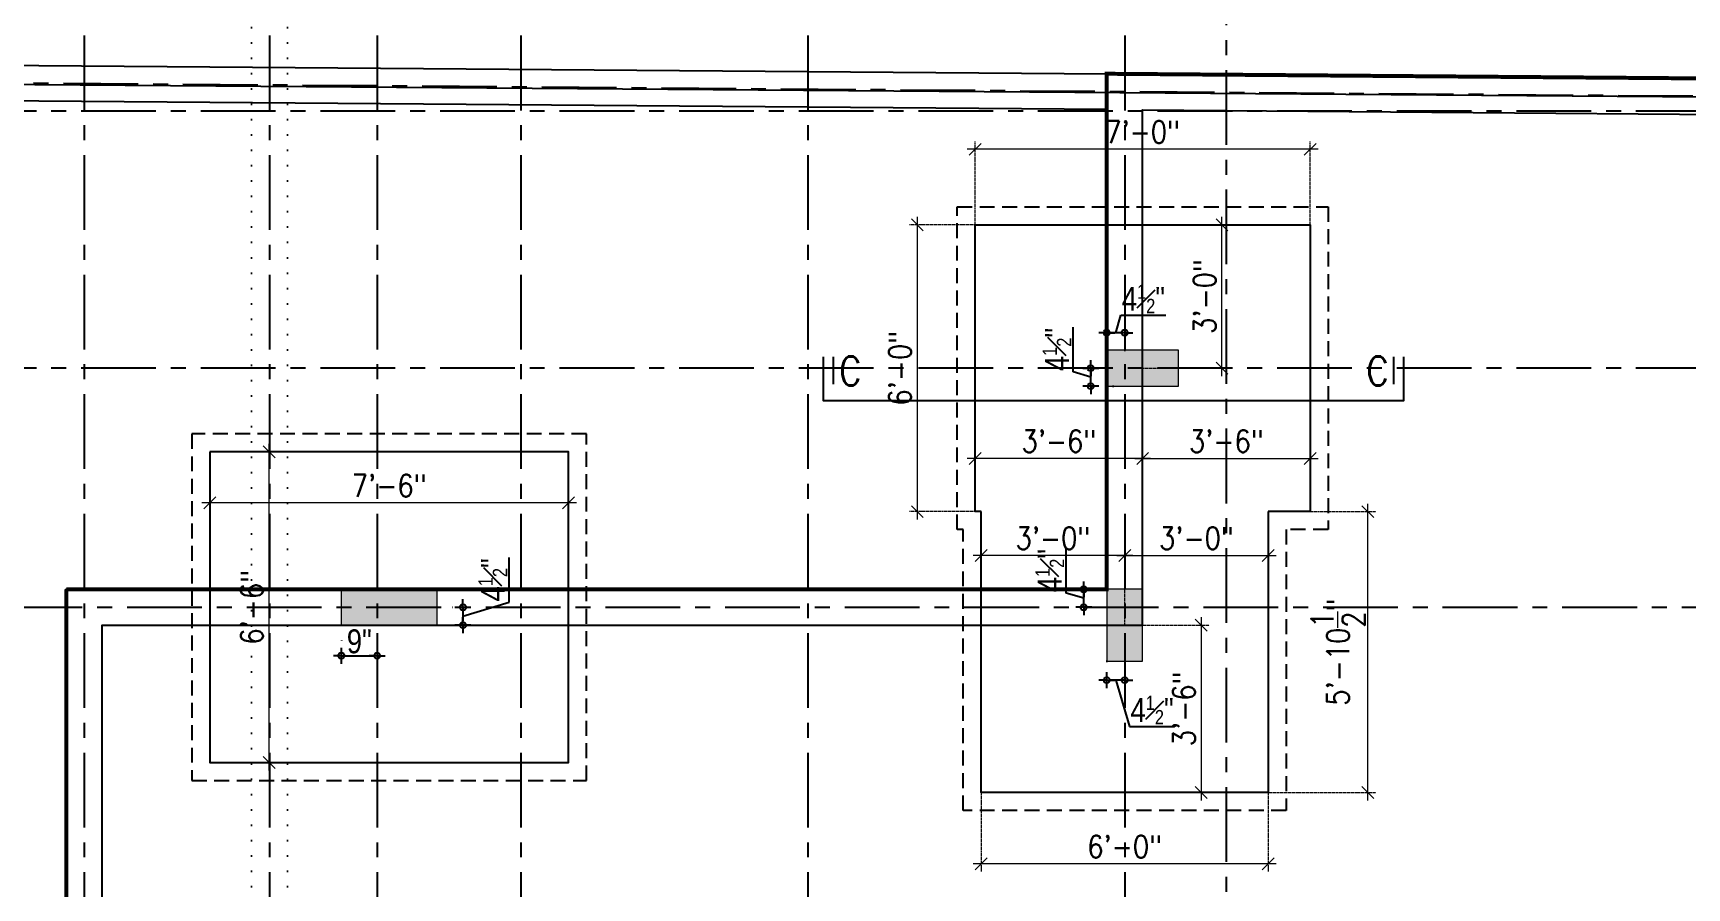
# Model space of a CAD drawing. Header units: inches. Extents: x 1259 to 4988, y 1085 to 3652.
# Drawn here: x 1863.6 to 2278.5, y 2950.3 to 3164.9 of the extents above; entities that cross this region are included whole.
import ezdxf
from ezdxf.enums import TextEntityAlignment as Align

# ---------------------------------------------------------------- set-up
doc = ezdxf.new("R2010")
doc.units = ezdxf.units.IN
doc.header["$LTSCALE"] = 15
doc.header["$MEASUREMENT"] = 0
doc.header["$PDMODE"] = 2
for name, pattern in [('CENTER', [2, 1.25, -0.25, 0.25, -0.25]), ('DOT', [0.25, 0, -0.25]), ('DOT2', [0.125, 0, -0.125]), ('HIDDEN', [0.375, 0.25, -0.125])]:
    doc.linetypes.add(name, pattern=pattern)
for name, color, linetype in [('_COL. HATCH_140', 252, 'Continuous'), ('CENTER', 30, 'CENTER'), ('DIMENSION', 160, 'Continuous'), ('FOT_LN', 242, 'Continuous'), ('SEC_LN', 154, 'Continuous'), ('Wall', 7, 'Continuous')]:
    doc.layers.add(name, color=color, linetype=linetype)
for name, color, linetype, lineweight in [('COL', 7, 'Continuous', 30), ('F DIM', 251, 'Continuous', 18), ('PCC_LN', 1, 'HIDDEN', 25)]:
    doc.layers.add(name, color=color, linetype=linetype, lineweight=lineweight)
doc.styles.add('NARROW', font='swissc.ttf')
doc.styles.add('Q1', font='g13f12d.shx', dxfattribs={"width": 0.8})
doc.styles.add('swis721cnbt', font='swissc.ttf')
doc.styles.add('VMS-ROMANS', font='romans.shx', dxfattribs={"width": 0.85})
doc.dimstyles.new('BH-STD', dxfattribs={"dimtxt": 10, "dimasz": 5, "dimexe": 0, "dimexo": 4, "dimgap": 2, "dimtad": 1, "dimzin": 1, "dimdsep": 46, "dimlunit": 4, "dimtxsty": 'Q1', "dimblk": 'ARCHTICK', "dimcen": 1, "dimdle": 4, "dimclrd": 250, "dimclre": 250, "dimclrt": 256, "dimadec": 0, "dimazin": 0, "dimtfac": 1, "dimtofl": 0, "dimtmove": 0, "dimatfit": 3, "dimfxl": 0.18, "dimtolj": 1, "dimtzin": 0, "dimlwd": -1, "dimlwe": -1, "dimarcsym": 0})
doc.dimstyles.new('RA-2', dxfattribs={"dimtxt": 7.5, "dimasz": 1, "dimexe": 6, "dimexo": 6, "dimgap": 0.5, "dimtad": 1, "dimzin": 3, "dimdsep": 46, "dimlunit": 4, "dimtxsty": 'NARROW', "dimblk": 'OBLIQUE', "dimcen": 0, "dimse1": 1, "dimse2": 1, "dimclrd": 8, "dimclrt": 256, "dimadec": 0, "dimazin": 0, "dimtfac": 0.6, "dimtix": 1, "dimtofl": 0, "dimtmove": 2, "dimatfit": 3, "dimfxl": 6, "dimfrac": 1, "dimtolj": 1, "dimtzin": 0, "dimlwd": -1, "dimarcsym": 0})
doc.dimstyles.get("Standard").update_dxf_attribs({"dimtxt": 6, "dimasz": 1, "dimexe": 0, "dimexo": 0, "dimgap": 0.5, "dimtad": 1, "dimdec": 1, "dimzin": 3, "dimdsep": 46, "dimlunit": 4, "dimtxsty": 'swis721cnbt', "dimblk": 'rp', "dimcen": 0.09, "dimclrd": 251, "dimclre": 3, "dimclrt": 160, "dimadec": 0, "dimazin": 0, "dimtfac": 0.6, "dimtdec": 1, "dimtofl": 0, "dimtmove": 0, "dimatfit": 3, "dimfxl": 9, "dimfrac": 1, "dimtolj": 1, "dimtzin": 0, "dimlwd": -1, "dimlwe": -1, "dimarcsym": 0})

# ---------------------------------------------------------------- blocks, each defined once
blk = doc.blocks.new('_OBLIQUE')
at = {"color": 0, "linetype": 'ByBlock'}
blk.add_line((-0.5, -0.5), (0.5, 0.5), dxfattribs=at)
blk = doc.blocks.new('*D142')
at = {"layer": 'Defpoints', "color": 0, "transparency": 16777216}
for p in [(1682.49, 3345.48), (1682.49, 3153.28), (2759.7, 3145.28)]:
    blk.add_point(p, dxfattribs=at)
at = {"layer": 'DIMENSION', "color": 251, "transparency": 16777216}
blk.add_line((2759.7, 3345.48), (1682.49, 3345.48), dxfattribs=at)
at = {"layer": 'DIMENSION', "color": 251, "transparency": 16777216, "xscale": 3, "yscale": 3, "zscale": 3, "rotation": 180}
blk.add_blockref('_OBLIQUE', (1682.49, 3345.48), dxfattribs=at)
at = {"layer": 'DIMENSION', "color": 251, "transparency": 16777216, "xscale": 3, "yscale": 3, "zscale": 3}
blk.add_blockref('_OBLIQUE', (2759.7, 3345.48), dxfattribs=at)
at = {"layer": 'DIMENSION', "transparency": 16777216, "insert": (2221.1, 3357.58), "char_height": 18, "attachment_point": 5, "style": 'NARROW'}
blk.add_mtext('\\A1;89\'-9" [27.36]', dxfattribs=at)
blk = doc.blocks.new('rp')
for p, q in [((0, 0), (-2, 0)), ((0, 2), (0, -2)), ((0, 0), (2, 0))]:
    blk.add_line(p, q)
blk.add_circle((0, 0), 0.75)
blk = doc.blocks.new('*D176')
at = {"layer": 'Defpoints', "color": 0, "transparency": 16777216}
for p in [(2132.94, 3007.28), (2137.44, 3007.28), (2132.94, 3002.48)]:
    blk.add_point(p, dxfattribs=at)
at = {"layer": 'DIMENSION', "color": 3, "linetype": 'DOT', "transparency": 16777216}
for p, q in [((2132.94, 3007.28), (2132.94, 3002.48)), ((2137.44, 3007.28), (2137.44, 3002.48))]:
    blk.add_line(p, q, dxfattribs=at)
at = {"layer": 'DIMENSION', "color": 251, "transparency": 16777216}
for p, q in [((2136.44, 3002.48), (2133.94, 3002.48)), ((2135.19, 3002.48), (2138.68, 2990.85)), ((2138.68, 2990.85), (2149.94, 2990.85))]:
    blk.add_line(p, q, dxfattribs=at)
at = {"layer": 'DIMENSION', "color": 251, "transparency": 16777216, "rotation": 180}
blk.add_blockref('rp', (2132.94, 3002.48), dxfattribs=at)
at = {"layer": 'DIMENSION', "color": 251, "transparency": 16777216}
blk.add_blockref('rp', (2137.44, 3002.48), dxfattribs=at)
at = {"layer": 'DIMENSION', "color": 160, "transparency": 16777216, "insert": (2144.31, 2994.98), "char_height": 6, "attachment_point": 5, "style": 'swis721cnbt'}
blk.add_mtext('\\A1;4{\\H0.6x;\\S1#2;}"', dxfattribs=at)
blk = doc.blocks.new('*D177')
at = {"layer": 'Defpoints', "color": 0, "transparency": 16777216}
for p in [(2127.16, 3025.28), (2132.94, 3025.28), (2132.94, 3020.78)]:
    blk.add_point(p, dxfattribs=at)
at = {"layer": 'DIMENSION', "color": 251, "transparency": 16777216}
for p, q in [((2122.78, 3024.35), (2122.78, 3035.61)), ((2127.16, 3023.03), (2122.78, 3024.35)), ((2127.16, 3021.78), (2127.16, 3024.28))]:
    blk.add_line(p, q, dxfattribs=at)
at = {"layer": 'DIMENSION', "color": 3, "linetype": 'DOT', "transparency": 16777216}
for p, q in [((2132.94, 3025.28), (2127.16, 3025.28)), ((2132.94, 3020.78), (2127.16, 3020.78))]:
    blk.add_line(p, q, dxfattribs=at)
at = {"layer": 'DIMENSION', "color": 251, "transparency": 16777216}
for p, rotation in [((2127.16, 3025.28), 90), ((2127.16, 3020.78), 270)]:
    blk.add_blockref('rp', p, dxfattribs=dict(at, rotation=rotation))
at = {"layer": 'DIMENSION', "color": 160, "transparency": 16777216, "insert": (2118.65, 3029.98), "char_height": 6, "attachment_point": 5, "rotation": 90, "style": 'swis721cnbt'}
blk.add_mtext('\\A1;4{\\H0.6x;\\S1#2;}"', dxfattribs=at)
blk = doc.blocks.new('*D178')
at = {"layer": 'Defpoints', "color": 0, "transparency": 16777216}
for p in [(2132.94, 3089.7), (2132.94, 3085.28), (2137.44, 3085.28)]:
    blk.add_point(p, dxfattribs=at)
at = {"layer": 'DIMENSION', "color": 251, "transparency": 16777216}
for p, q in [((2135.19, 3089.7), (2136.5, 3094.08)), ((2136.5, 3094.08), (2147.77, 3094.08)), ((2136.44, 3089.7), (2133.94, 3089.7))]:
    blk.add_line(p, q, dxfattribs=at)
at = {"layer": 'DIMENSION', "color": 3, "linetype": 'DOT', "transparency": 16777216}
for p, q in [((2132.94, 3085.28), (2132.94, 3089.7)), ((2137.44, 3085.28), (2137.44, 3089.7))]:
    blk.add_line(p, q, dxfattribs=at)
at = {"layer": 'DIMENSION', "color": 251, "transparency": 16777216, "rotation": 180}
blk.add_blockref('rp', (2132.94, 3089.7), dxfattribs=at)
at = {"layer": 'DIMENSION', "color": 251, "transparency": 16777216}
blk.add_blockref('rp', (2137.44, 3089.7), dxfattribs=at)
at = {"layer": 'DIMENSION', "color": 160, "transparency": 16777216, "insert": (2142.13, 3098.2), "char_height": 6, "attachment_point": 5, "style": 'swis721cnbt'}
blk.add_mtext('\\A1;4{\\H0.6x;\\S1#2;}"', dxfattribs=at)
blk = doc.blocks.new('*D179')
at = {"layer": 'Defpoints', "color": 0, "transparency": 16777216}
for p in [(2128.93, 3080.78), (2132.94, 3080.78), (2134.51, 3076.28)]:
    blk.add_point(p, dxfattribs=at)
at = {"layer": 'DIMENSION', "color": 251, "transparency": 16777216}
for p, q in [((2124.55, 3079.85), (2124.55, 3091.11)), ((2128.93, 3078.53), (2124.55, 3079.85)), ((2128.93, 3077.28), (2128.93, 3079.78))]:
    blk.add_line(p, q, dxfattribs=at)
at = {"layer": 'DIMENSION', "color": 3, "linetype": 'DOT', "transparency": 16777216}
for p, q in [((2132.94, 3080.78), (2128.93, 3080.78)), ((2134.51, 3076.28), (2128.93, 3076.28))]:
    blk.add_line(p, q, dxfattribs=at)
at = {"layer": 'DIMENSION', "color": 251, "transparency": 16777216}
for p, rotation in [((2128.93, 3080.78), 90), ((2128.93, 3076.28), 270)]:
    blk.add_blockref('rp', p, dxfattribs=dict(at, rotation=rotation))
at = {"layer": 'DIMENSION', "color": 160, "transparency": 16777216, "insert": (2120.43, 3085.48), "char_height": 6, "attachment_point": 5, "rotation": 90, "style": 'swis721cnbt'}
blk.add_mtext('\\A1;4{\\H0.6x;\\S1#2;}"', dxfattribs=at)
blk = doc.blocks.new('*D180')
at = {"layer": 'Defpoints', "color": 0, "transparency": 16777216}
for p in [(1940.94, 3016.28), (1949.94, 3016.28), (1949.94, 3008.61)]:
    blk.add_point(p, dxfattribs=at)
at = {"layer": 'DIMENSION', "color": 3, "linetype": 'DOT', "transparency": 16777216}
for p, q in [((1940.94, 3016.28), (1940.94, 3008.61)), ((1949.94, 3016.28), (1949.94, 3008.61))]:
    blk.add_line(p, q, dxfattribs=at)
at = {"layer": 'DIMENSION', "color": 251, "transparency": 16777216}
blk.add_line((1941.94, 3008.61), (1948.94, 3008.61), dxfattribs=at)
at = {"layer": 'DIMENSION', "color": 251, "transparency": 16777216, "rotation": 180}
blk.add_blockref('rp', (1940.94, 3008.61), dxfattribs=at)
at = {"layer": 'DIMENSION', "color": 251, "transparency": 16777216}
blk.add_blockref('rp', (1949.94, 3008.61), dxfattribs=at)
at = {"layer": 'DIMENSION', "color": 160, "transparency": 16777216, "insert": (1945.44, 3012.19), "char_height": 6, "attachment_point": 5, "style": 'swis721cnbt'}
blk.add_mtext('\\A1;9"', dxfattribs=at)
blk = doc.blocks.new('*D181')
at = {"layer": 'Defpoints', "color": 0, "transparency": 16777216}
for p in [(1964.94, 3020.78), (1964.94, 3016.28), (1971.44, 3016.28)]:
    blk.add_point(p, dxfattribs=at)
at = {"layer": 'DIMENSION', "color": 251, "transparency": 16777216}
for p, q in [((1983.07, 3022.02), (1983.07, 3033.28)), ((1971.44, 3018.53), (1983.07, 3022.02)), ((1971.44, 3019.78), (1971.44, 3017.28))]:
    blk.add_line(p, q, dxfattribs=at)
at = {"layer": 'DIMENSION', "color": 3, "linetype": 'DOT', "transparency": 16777216}
for p, q in [((1964.94, 3020.78), (1971.44, 3020.78)), ((1964.94, 3016.28), (1971.44, 3016.28))]:
    blk.add_line(p, q, dxfattribs=at)
at = {"layer": 'DIMENSION', "color": 251, "transparency": 16777216}
for p, rotation in [((1971.44, 3020.78), 90), ((1971.44, 3016.28), 270)]:
    blk.add_blockref('rp', p, dxfattribs=dict(at, rotation=rotation))
at = {"layer": 'DIMENSION', "color": 160, "transparency": 16777216, "insert": (1978.94, 3027.65), "char_height": 6, "attachment_point": 5, "rotation": 90, "style": 'swis721cnbt'}
blk.add_mtext('\\A1;4{\\H0.6x;\\S1#2;}"', dxfattribs=at)
blk = doc.blocks.new('RTGHRTHTYJY')
at = {"layer": '_COL. HATCH_140', "ltscale": 9}
for points in [[(230926.28, -71577.07), (230926.28, -71586.07), (230944.28, -71586.07), (230944.28, -71577.07)], [(230734.27, -71637.07), (230734.27, -71646.07), (230758.27, -71646.07), (230758.27, -71637.07)], [(230926.27, -71655.07), (230935.27, -71655.07), (230935.27, -71637.07), (230926.27, -71637.07)]]:
    blk.add_hatch(color=256, dxfattribs=at).paths.add_polyline_path(points)
at = {"layer": 'COL', "lineweight": 13}
for points in [[(230926.28, -71577.07), (230926.28, -71586.07), (230944.28, -71586.07), (230944.28, -71577.07)], [(230734.27, -71637.07), (230734.27, -71646.07), (230758.27, -71646.07), (230758.27, -71637.07)], [(230926.27, -71655.07), (230935.27, -71655.07), (230935.27, -71637.07), (230926.27, -71637.07)]]:
    blk.add_lwpolyline(points, close=True, dxfattribs=at)
blk = doc.blocks.new('*D29')
at = {"layer": 'Defpoints', "color": 0, "ltscale": 0.005, "transparency": 16777216}
for p in [(163336.54, -66994.41), (163426.54, -66994.41), (163336.54, -67007.22)]:
    blk.add_point(p, dxfattribs=at)
at = {"layer": 'F DIM', "color": 7, "linetype": 'DOT2', "ltscale": 0.005, "transparency": 16777216}
for p, q in [((163336.54, -66994.41), (163336.54, -67009.22)), ((163426.54, -66994.41), (163426.54, -67009.22))]:
    blk.add_line(p, q, dxfattribs=at)
at = {"layer": 'F DIM', "color": 7, "ltscale": 0.005, "transparency": 16777216}
blk.add_line((163428.54, -67007.22), (163334.54, -67007.22), dxfattribs=at)
at = {"layer": 'F DIM', "color": 7, "ltscale": 0.005, "transparency": 16777216, "xscale": 3, "yscale": 3, "zscale": 3, "rotation": 180}
blk.add_blockref('_OBLIQUE', (163336.54, -67007.22), dxfattribs=at)
at = {"layer": 'F DIM', "color": 7, "ltscale": 0.005, "transparency": 16777216, "xscale": 3, "yscale": 3, "zscale": 3}
blk.add_blockref('_OBLIQUE', (163426.54, -67007.22), dxfattribs=at)
at = {"layer": 'F DIM', "color": 0, "ltscale": 0.005, "transparency": 16777216, "insert": (163381.54, -67002.89), "char_height": 5.6, "attachment_point": 5, "style": 'VMS-ROMANS'}
blk.add_mtext('\\A1;7\'-6"', dxfattribs=at)
blk = doc.blocks.new('*D30')
at = {"layer": 'Defpoints', "color": 0, "ltscale": 0.005, "transparency": 16777216}
for p in [(163336.54, -66994.41), (163351.42, -66994.41), (163336.54, -67072.41)]:
    blk.add_point(p, dxfattribs=at)
at = {"layer": 'F DIM', "color": 7, "linetype": 'DOT2', "ltscale": 0.005, "transparency": 16777216}
for p, q in [((163336.54, -66994.41), (163353.42, -66994.41)), ((163336.54, -67072.41), (163353.42, -67072.41))]:
    blk.add_line(p, q, dxfattribs=at)
at = {"layer": 'F DIM', "color": 7, "ltscale": 0.005, "transparency": 16777216}
blk.add_line((163351.42, -67074.41), (163351.42, -66992.41), dxfattribs=at)
at = {"layer": 'F DIM', "color": 7, "ltscale": 0.005, "transparency": 16777216, "xscale": 3, "yscale": 3, "zscale": 3}
for p, rotation in [((163351.42, -66994.41), 90), ((163351.42, -67072.41), 270)]:
    blk.add_blockref('_OBLIQUE', p, dxfattribs=dict(at, rotation=rotation))
at = {"layer": 'F DIM', "color": 0, "ltscale": 0.005, "transparency": 16777216, "insert": (163347.09, -67033.41), "char_height": 5.6, "attachment_point": 5, "rotation": 90, "style": 'VMS-ROMANS'}
blk.add_mtext('\\A1;6\'-6"', dxfattribs=at)
blk = doc.blocks.new('*D78')
at = {"layer": 'Defpoints', "color": 0, "ltscale": 0.005, "transparency": 16777216}
for p in [(163530.04, -67079.91), (163602.04, -67079.91), (163530.04, -67097.84)]:
    blk.add_point(p, dxfattribs=at)
at = {"layer": 'F DIM', "color": 7, "linetype": 'DOT2', "ltscale": 0.005, "transparency": 16777216}
for p, q in [((163530.04, -67079.91), (163530.04, -67099.84)), ((163602.04, -67079.91), (163602.04, -67099.84))]:
    blk.add_line(p, q, dxfattribs=at)
at = {"layer": 'F DIM', "color": 7, "ltscale": 0.005, "transparency": 16777216}
blk.add_line((163604.04, -67097.84), (163528.04, -67097.84), dxfattribs=at)
at = {"layer": 'F DIM', "color": 7, "ltscale": 0.005, "transparency": 16777216, "xscale": 3, "yscale": 3, "zscale": 3, "rotation": 180}
blk.add_blockref('_OBLIQUE', (163530.04, -67097.84), dxfattribs=at)
at = {"layer": 'F DIM', "color": 7, "ltscale": 0.005, "transparency": 16777216, "xscale": 3, "yscale": 3, "zscale": 3}
blk.add_blockref('_OBLIQUE', (163602.04, -67097.84), dxfattribs=at)
at = {"layer": 'F DIM', "color": 0, "ltscale": 0.005, "transparency": 16777216, "insert": (163566.04, -67093.51), "char_height": 5.6, "attachment_point": 5, "style": 'VMS-ROMANS'}
blk.add_mtext('\\A1;6\'-0"', dxfattribs=at)
blk = doc.blocks.new('*D79')
at = {"layer": 'Defpoints', "color": 0, "ltscale": 0.005, "transparency": 16777216}
for p in [(163602.04, -67009.41), (163627.05, -67009.41), (163602.04, -67079.91)]:
    blk.add_point(p, dxfattribs=at)
at = {"layer": 'F DIM', "color": 7, "linetype": 'DOT2', "ltscale": 0.005, "transparency": 16777216}
for p, q in [((163602.04, -67009.41), (163629.05, -67009.41)), ((163602.04, -67079.91), (163629.05, -67079.91))]:
    blk.add_line(p, q, dxfattribs=at)
at = {"layer": 'F DIM', "color": 7, "ltscale": 0.005, "transparency": 16777216}
blk.add_line((163627.05, -67081.91), (163627.05, -67007.41), dxfattribs=at)
at = {"layer": 'F DIM', "color": 7, "ltscale": 0.005, "transparency": 16777216, "xscale": 3, "yscale": 3, "zscale": 3}
for p, rotation in [((163627.05, -67009.41), 90), ((163627.05, -67079.91), 270)]:
    blk.add_blockref('_OBLIQUE', p, dxfattribs=dict(at, rotation=rotation))
at = {"layer": 'F DIM', "color": 0, "ltscale": 0.005, "transparency": 16777216, "insert": (163619.52, -67044.66), "char_height": 5.6, "attachment_point": 5, "rotation": 90, "style": 'VMS-ROMANS'}
blk.add_mtext('\\A1;5\'-10{\\H1.000000x;\\S1/2;}"', dxfattribs=at)
blk = doc.blocks.new('*D80')
at = {"layer": 'Defpoints', "color": 0, "ltscale": 0.005, "transparency": 16777216}
for p in [(163514.02, -66937.41), (163528.54, -66937.41), (163528.54, -67009.41)]:
    blk.add_point(p, dxfattribs=at)
at = {"layer": 'F DIM', "color": 7, "ltscale": 0.005, "transparency": 16777216}
blk.add_line((163514.02, -67011.41), (163514.02, -66935.41), dxfattribs=at)
at = {"layer": 'F DIM', "color": 7, "linetype": 'DOT2', "ltscale": 0.005, "transparency": 16777216}
for p, q in [((163528.54, -66937.41), (163512.02, -66937.41)), ((163528.54, -67009.41), (163512.02, -67009.41))]:
    blk.add_line(p, q, dxfattribs=at)
at = {"layer": 'F DIM', "color": 7, "ltscale": 0.005, "transparency": 16777216, "xscale": 3, "yscale": 3, "zscale": 3}
for p, rotation in [((163514.02, -66937.41), 90), ((163514.02, -67009.41), 270)]:
    blk.add_blockref('_OBLIQUE', p, dxfattribs=dict(at, rotation=rotation))
at = {"layer": 'F DIM', "color": 0, "ltscale": 0.005, "transparency": 16777216, "insert": (163509.68, -66973.41), "char_height": 5.6, "attachment_point": 5, "rotation": 90, "style": 'VMS-ROMANS'}
blk.add_mtext('\\A1;6\'-0"', dxfattribs=at)
blk = doc.blocks.new('*D81')
at = {"layer": 'Defpoints', "color": 0, "ltscale": 0.005, "transparency": 16777216}
for p in [(163528.54, -66918.46), (163528.54, -66937.41), (163612.54, -66937.41)]:
    blk.add_point(p, dxfattribs=at)
at = {"layer": 'F DIM', "color": 7, "ltscale": 0.005, "transparency": 16777216}
blk.add_line((163614.54, -66918.46), (163526.54, -66918.46), dxfattribs=at)
at = {"layer": 'F DIM', "color": 7, "linetype": 'DOT2', "ltscale": 0.005, "transparency": 16777216}
for p, q in [((163528.54, -66937.41), (163528.54, -66916.46)), ((163612.54, -66937.41), (163612.54, -66916.46))]:
    blk.add_line(p, q, dxfattribs=at)
at = {"layer": 'F DIM', "color": 7, "ltscale": 0.005, "transparency": 16777216, "xscale": 3, "yscale": 3, "zscale": 3, "rotation": 180}
blk.add_blockref('_OBLIQUE', (163528.54, -66918.46), dxfattribs=at)
at = {"layer": 'F DIM', "color": 7, "ltscale": 0.005, "transparency": 16777216, "xscale": 3, "yscale": 3, "zscale": 3}
blk.add_blockref('_OBLIQUE', (163612.54, -66918.46), dxfattribs=at)
at = {"layer": 'F DIM', "color": 0, "ltscale": 0.005, "transparency": 16777216, "insert": (163570.54, -66914.13), "char_height": 5.6, "attachment_point": 5, "style": 'VMS-ROMANS'}
blk.add_mtext('\\A1;7\'-0"', dxfattribs=at)
blk = doc.blocks.new('*D82')
at = {"layer": 'Defpoints', "color": 0, "ltscale": 0.005, "transparency": 16777216}
for p in [(163530.04, -67020.41), (163530.04, -67037.91), (163566.04, -67037.91)]:
    blk.add_point(p, dxfattribs=at)
at = {"layer": 'F DIM', "color": 7, "linetype": 'DOT2', "ltscale": 0.005, "transparency": 16777216}
for p, q in [((163530.04, -67037.91), (163530.04, -67018.41)), ((163566.04, -67037.91), (163566.04, -67018.41))]:
    blk.add_line(p, q, dxfattribs=at)
at = {"layer": 'F DIM', "color": 7, "ltscale": 0.005, "transparency": 16777216}
blk.add_line((163568.04, -67020.41), (163528.04, -67020.41), dxfattribs=at)
at = {"layer": 'F DIM', "color": 7, "ltscale": 0.005, "transparency": 16777216, "xscale": 3, "yscale": 3, "zscale": 3, "rotation": 180}
blk.add_blockref('_OBLIQUE', (163530.04, -67020.41), dxfattribs=at)
at = {"layer": 'F DIM', "color": 7, "ltscale": 0.005, "transparency": 16777216, "xscale": 3, "yscale": 3, "zscale": 3}
blk.add_blockref('_OBLIQUE', (163566.04, -67020.41), dxfattribs=at)
at = {"layer": 'F DIM', "color": 0, "ltscale": 0.005, "transparency": 16777216, "insert": (163548.04, -67016.08), "char_height": 5.6, "attachment_point": 5, "style": 'VMS-ROMANS'}
blk.add_mtext('\\A1;3\'-0"', dxfattribs=at)
blk = doc.blocks.new('*D83')
at = {"layer": 'Defpoints', "color": 0, "ltscale": 0.005, "transparency": 16777216}
for p in [(163602.04, -67020.41), (163566.04, -67037.91), (163602.04, -67037.91)]:
    blk.add_point(p, dxfattribs=at)
at = {"layer": 'F DIM', "color": 7, "linetype": 'DOT2', "ltscale": 0.005, "transparency": 16777216}
for p, q in [((163566.04, -67037.91), (163566.04, -67018.41)), ((163602.04, -67037.91), (163602.04, -67018.41))]:
    blk.add_line(p, q, dxfattribs=at)
at = {"layer": 'F DIM', "color": 7, "ltscale": 0.005, "transparency": 16777216}
blk.add_line((163564.04, -67020.41), (163604.04, -67020.41), dxfattribs=at)
at = {"layer": 'F DIM', "color": 7, "ltscale": 0.005, "transparency": 16777216, "xscale": 3, "yscale": 3, "zscale": 3, "rotation": 180}
blk.add_blockref('_OBLIQUE', (163566.04, -67020.41), dxfattribs=at)
at = {"layer": 'F DIM', "color": 7, "ltscale": 0.005, "transparency": 16777216, "xscale": 3, "yscale": 3, "zscale": 3}
blk.add_blockref('_OBLIQUE', (163602.04, -67020.41), dxfattribs=at)
at = {"layer": 'F DIM', "color": 0, "ltscale": 0.005, "transparency": 16777216, "insert": (163584.04, -67016.08), "char_height": 5.6, "attachment_point": 5, "style": 'VMS-ROMANS'}
blk.add_mtext('\\A1;3\'-0"', dxfattribs=at)
blk = doc.blocks.new('*D84')
at = {"layer": 'Defpoints', "color": 0, "ltscale": 0.005, "transparency": 16777216}
for p in [(163566.04, -67037.91), (163566.04, -67079.91), (163585.25, -67079.91)]:
    blk.add_point(p, dxfattribs=at)
at = {"layer": 'F DIM', "color": 7, "ltscale": 0.005, "transparency": 16777216}
blk.add_line((163585.25, -67035.91), (163585.25, -67081.91), dxfattribs=at)
at = {"layer": 'F DIM', "color": 7, "linetype": 'DOT2', "ltscale": 0.005, "transparency": 16777216}
for p, q in [((163566.04, -67037.91), (163587.25, -67037.91)), ((163566.04, -67079.91), (163587.25, -67079.91))]:
    blk.add_line(p, q, dxfattribs=at)
at = {"layer": 'F DIM', "color": 7, "ltscale": 0.005, "transparency": 16777216, "xscale": 3, "yscale": 3, "zscale": 3}
for p, rotation in [((163585.25, -67037.91), 90), ((163585.25, -67079.91), 270)]:
    blk.add_blockref('_OBLIQUE', p, dxfattribs=dict(at, rotation=rotation))
at = {"layer": 'F DIM', "color": 0, "ltscale": 0.005, "transparency": 16777216, "insert": (163580.92, -67058.91), "char_height": 5.6, "attachment_point": 5, "rotation": 90, "style": 'VMS-ROMANS'}
blk.add_mtext('\\A1;3\'-6"', dxfattribs=at)
blk = doc.blocks.new('*D85')
at = {"layer": 'Defpoints', "color": 0, "ltscale": 0.005, "transparency": 16777216}
for p in [(163570.54, -66973.41), (163612.54, -66973.41), (163612.54, -66996.06)]:
    blk.add_point(p, dxfattribs=at)
at = {"layer": 'F DIM', "color": 7, "linetype": 'DOT2', "ltscale": 0.005, "transparency": 16777216}
for p, q in [((163570.54, -66973.41), (163570.54, -66998.06)), ((163612.54, -66973.41), (163612.54, -66998.06))]:
    blk.add_line(p, q, dxfattribs=at)
at = {"layer": 'F DIM', "color": 7, "ltscale": 0.005, "transparency": 16777216}
blk.add_line((163568.54, -66996.06), (163614.54, -66996.06), dxfattribs=at)
at = {"layer": 'F DIM', "color": 7, "ltscale": 0.005, "transparency": 16777216, "xscale": 3, "yscale": 3, "zscale": 3, "rotation": 180}
blk.add_blockref('_OBLIQUE', (163570.54, -66996.06), dxfattribs=at)
at = {"layer": 'F DIM', "color": 7, "ltscale": 0.005, "transparency": 16777216, "xscale": 3, "yscale": 3, "zscale": 3}
blk.add_blockref('_OBLIQUE', (163612.54, -66996.06), dxfattribs=at)
at = {"layer": 'F DIM', "color": 0, "ltscale": 0.005, "transparency": 16777216, "insert": (163591.54, -66991.73), "char_height": 5.6, "attachment_point": 5, "style": 'VMS-ROMANS'}
blk.add_mtext('\\A1;3\'-6"', dxfattribs=at)
blk = doc.blocks.new('*D86')
at = {"layer": 'Defpoints', "color": 0, "ltscale": 0.005, "transparency": 16777216}
for p in [(163528.54, -66973.41), (163570.54, -66973.41), (163528.54, -66996.06)]:
    blk.add_point(p, dxfattribs=at)
at = {"layer": 'F DIM', "color": 7, "linetype": 'DOT2', "ltscale": 0.005, "transparency": 16777216}
for p, q in [((163528.54, -66973.41), (163528.54, -66998.06)), ((163570.54, -66973.41), (163570.54, -66998.06))]:
    blk.add_line(p, q, dxfattribs=at)
at = {"layer": 'F DIM', "color": 7, "ltscale": 0.005, "transparency": 16777216}
blk.add_line((163572.54, -66996.06), (163526.54, -66996.06), dxfattribs=at)
at = {"layer": 'F DIM', "color": 7, "ltscale": 0.005, "transparency": 16777216, "xscale": 3, "yscale": 3, "zscale": 3, "rotation": 180}
blk.add_blockref('_OBLIQUE', (163528.54, -66996.06), dxfattribs=at)
at = {"layer": 'F DIM', "color": 7, "ltscale": 0.005, "transparency": 16777216, "xscale": 3, "yscale": 3, "zscale": 3}
blk.add_blockref('_OBLIQUE', (163570.54, -66996.06), dxfattribs=at)
at = {"layer": 'F DIM', "color": 0, "ltscale": 0.005, "transparency": 16777216, "insert": (163549.54, -66991.73), "char_height": 5.6, "attachment_point": 5, "style": 'VMS-ROMANS'}
blk.add_mtext('\\A1;3\'-6"', dxfattribs=at)
blk = doc.blocks.new('*D87')
at = {"layer": 'Defpoints', "color": 0, "ltscale": 0.005, "transparency": 16777216}
for p in [(163570.54, -66937.41), (163590.44, -66937.41), (163570.54, -66973.41)]:
    blk.add_point(p, dxfattribs=at)
at = {"layer": 'F DIM', "color": 7, "ltscale": 0.005, "transparency": 16777216}
blk.add_line((163590.44, -66975.41), (163590.44, -66935.41), dxfattribs=at)
at = {"layer": 'F DIM', "color": 7, "linetype": 'DOT2', "ltscale": 0.005, "transparency": 16777216}
for p, q in [((163570.54, -66937.41), (163592.44, -66937.41)), ((163570.54, -66973.41), (163592.44, -66973.41))]:
    blk.add_line(p, q, dxfattribs=at)
at = {"layer": 'F DIM', "color": 7, "ltscale": 0.005, "transparency": 16777216, "xscale": 3, "yscale": 3, "zscale": 3}
for p, rotation in [((163590.44, -66937.41), 90), ((163590.44, -66973.41), 270)]:
    blk.add_blockref('_OBLIQUE', p, dxfattribs=dict(at, rotation=rotation))
at = {"layer": 'F DIM', "color": 0, "ltscale": 0.005, "transparency": 16777216, "insert": (163586.11, -66955.41), "char_height": 5.6, "attachment_point": 5, "rotation": 90, "style": 'VMS-ROMANS'}
blk.add_mtext('\\A1;3\'-0"', dxfattribs=at)
blk = doc.blocks.new('*D95')
at = {"layer": 'Defpoints', "color": 0, "transparency": 16777216}
for p in [(1918.44, 3254.26), (1918.44, 2704.28), (1927.43, 2704.28)]:
    blk.add_point(p, dxfattribs=at)
at = {"layer": 'DIMENSION', "color": 3, "linetype": 'DOT', "transparency": 16777216}
for p, q in [((1918.44, 2704.28), (1918.44, 3254.26)), ((1927.43, 2704.28), (1927.43, 3254.26))]:
    blk.add_line(p, q, dxfattribs=at)
at = {"layer": 'DIMENSION', "color": 251, "transparency": 16777216}
blk.add_line((1926.43, 3254.26), (1919.44, 3254.26), dxfattribs=at)
at = {"layer": 'DIMENSION', "color": 251, "transparency": 16777216, "rotation": 180}
blk.add_blockref('rp', (1918.44, 3254.26), dxfattribs=at)
at = {"layer": 'DIMENSION', "color": 251, "transparency": 16777216}
blk.add_blockref('rp', (1927.43, 3254.26), dxfattribs=at)
at = {"layer": 'DIMENSION', "color": 160, "transparency": 16777216, "insert": (1922.94, 3257.84), "char_height": 6, "attachment_point": 5, "style": 'swis721cnbt'}
blk.add_mtext('\\A1;9"', dxfattribs=at)
blk = doc.blocks.new('GERFGERGER')
at = {"layer": 'FOT_LN'}
for points in [[(163530.035, -67009.407), (163528.536, -67009.407), (163528.536, -66937.407), (163612.536, -66937.407), (163612.536, -67009.407), (163602.035, -67009.407)], [(163602.035, -67009.407), (163602.035, -67079.907), (163530.035, -67079.907), (163530.035, -67009.407)]]:
    blk.add_lwpolyline(points, dxfattribs=at)
blk.add_lwpolyline([(163336.535, -66994.407), (163336.535, -67072.407), (163426.535, -67072.407), (163426.535, -66994.407)], close=True, dxfattribs=at)
at = {"layer": 'PCC_LN', "color": 64}
for points in [[(163525.535, -67013.907), (163524.036, -67013.907), (163524.036, -66932.907), (163617.036, -66932.907), (163617.036, -67013.907), (163606.535, -67013.907)], [(163606.535, -67013.907), (163606.535, -67084.407), (163525.535, -67084.407), (163525.535, -67013.907)]]:
    blk.add_lwpolyline(points, dxfattribs=at)
blk.add_lwpolyline([(163332.035, -66989.907), (163332.035, -67076.907), (163431.035, -67076.907), (163431.035, -66989.907)], close=True, dxfattribs=at)
at = {"layer": 'SEC_LN'}
for p, q in [((163492.937, -66970.536, 0), (163492.937, -66977.375, 0)), ((163633.484, -66970.536, 0), (163633.484, -66977.375, 0))]:
    blk.add_line(p, q, dxfattribs=at)
at = {"layer": 'SEC_LN', "elevation": 0}
blk.add_lwpolyline([(163635.937, -66970.536), (163635.937, -66981.626), (163490.484, -66981.626), (163490.484, -66970.536)], dxfattribs=at)
at = {"layer": 'Wall'}
blk.add_blockref('RTGHRTHTYJY', (-67364.739, 4608.166), dxfattribs=at)
at = {"layer": 'SEC_LN', "style": 'VMS-ROMANS', "width": 0.85}
for p in [(163494.426, -66979.934, 0), (163626.676, -66979.934, 0)]:
    blk.add_text('C', height=7.301, dxfattribs=at).set_placement(p, align=Align.BOTTOM_LEFT)
at = {"layer": 'F DIM', "color": 0, "ltscale": 0.005}
for base, p1, p2, picture, middle in [((163528.536, -66918.463), (163612.536, -66937.407), (163528.536, -66937.407), '*D81', (163570.536, -66914.13)), ((163528.536, -66996.064), (163570.536, -66973.407), (163528.536, -66973.407), '*D86', (163549.536, -66991.73)), ((163612.536, -66996.064), (163570.536, -66973.407), (163612.536, -66973.407), '*D85', (163591.536, -66991.73)), ((163336.535, -67007.221), (163426.535, -66994.407), (163336.535, -66994.407), '*D29', (163381.535, -67002.887)), ((163530.035, -67020.414), (163566.035, -67037.907), (163530.035, -67037.907), '*D82', (163548.035, -67016.081)), ((163602.035, -67020.414), (163566.035, -67037.907), (163602.035, -67037.907), '*D83', (163584.035, -67016.081)), ((163530.035, -67097.842), (163602.035, -67079.907), (163530.035, -67079.907), '*D78', (163566.035, -67093.509))]:
    dim = blk.add_linear_dim(base=base, p1=p1, p2=p2, dimstyle='BH-STD', override={"dimtxt": 5.6, "dimasz": 3, "dimexe": 2, "dimexo": 0, "dimgap": 1, "dimtxsty": 'VMS-ROMANS', "dimblk1": 'OBLIQUE', "dimblk2": 'OBLIQUE', "dimsah": 1, "dimdle": 2, "dimclrd": 7, "dimclre": 7, "dimclrt": 0, "dimfxl": 100, "dimfxlon": 1}, dxfattribs=at)
    dim.commit()
    dim.dimension.update_dxf_attribs({"geometry": picture, "text_midpoint": middle})
for base, p1, p2, picture, middle in [((163514.017, -66937.407), (163528.536, -67009.407), (163528.536, -66937.407), '*D80', (163509.684, -66973.407)), ((163590.442, -66937.407), (163570.536, -66973.407), (163570.536, -66937.407), '*D87', (163586.109, -66955.407)), ((163351.421, -66994.407), (163336.535, -67072.407), (163336.535, -66994.407), '*D30', (163347.088, -67033.407)), ((163627.053, -67009.407), (163602.035, -67079.907), (163602.035, -67009.407), '*D79', (163619.52, -67044.657)), ((163585.25, -67079.907), (163566.035, -67037.907), (163566.035, -67079.907), '*D84', (163580.917, -67058.907))]:
    dim = blk.add_linear_dim(base=base, p1=p1, p2=p2, angle=90, dimstyle='BH-STD', override={"dimtxt": 5.6, "dimasz": 3, "dimexe": 2, "dimexo": 0, "dimgap": 1, "dimtxsty": 'VMS-ROMANS', "dimblk1": 'OBLIQUE', "dimblk2": 'OBLIQUE', "dimsah": 1, "dimdle": 2, "dimclrd": 7, "dimclre": 7, "dimclrt": 0, "dimfxl": 100, "dimfxlon": 1}, dxfattribs=at)
    dim.commit()
    dim.dimension.update_dxf_attribs({"geometry": picture, "text_midpoint": middle})

msp = doc.modelspace()

# ---------------------------------------------------------------- linework, layer by layer
at = {"layer": 'CENTER'}
for p, q in [((1876.44, 3254.263), (1876.44, 1756.865)), ((1922.93, 3254.263), (1922.93, 1756.865)), ((1949.94, 3254.263), (1949.94, 1756.865)), ((1985.94, 3254.263, 0), (1985.94, 1756.865, 0)), ((2057.94, 3254.263), (2057.94, 1756.865)), ((2137.44, 3254.263), (2137.44, 1756.865)), ((2162.94, 1756.865, 0), (2162.94, 3254.263, 0)), ((2824.44, 3145.283), (1617.199, 3145.283)), ((2824.44, 3080.783), (1617.199, 3080.783)), ((1617.199, 3020.783), (2824.44, 3020.783))]:
    msp.add_line(p, q, dxfattribs=at)
msp.add_lwpolyline([(2759.94, 3145.283), (1682.473, 3153.722), (1891.215, 1833.117), (2759.94, 1826.533)], close=True, dxfattribs=at)
at = {"layer": 'DIMENSION', "const_width": 1}
for points in [[(1871.94, 3025.283), (2132.94, 3025.283), (2132.94, 3154.694), (2378.94, 3152.767)], [(2359.44, 2272.283), (2167.44, 2272.283), (2167.44, 2212.283), (1981.44, 2212.283), (1981.44, 2566.283), (1883.562, 2566.283), (1918.44, 2566.283), (1918.44, 2704.281), (1963.44, 2704.281), (1963.44, 2827.283), (1871.94, 2827.283), (1871.94, 3025.283)]]:
    msp.add_lwpolyline(points, dxfattribs=at)
at = {"layer": 'Wall'}
for p, q in [((1677.199, 3158.263), (2132.94, 3154.694)), ((2132.94, 3145.693), (1687.747, 3149.18))]:
    msp.add_line(p, q, dxfattribs=at)
at = {"layer": 'Wall', "color": 1, "linetype": 'ByBlock', "lineweight": -2}
msp.add_lwpolyline([(2760.153, 1826.352), (2759.94, 3145.283), (1682.491, 3153.275), (1891.413, 1832.797)], close=True, dxfattribs=at)
at = {"layer": 'Wall'}
for points in [[(2359.44, 2212.283), (2359.44, 2272.283), (2167.44, 2272.283), (2167.44, 2212.283), (1981.44, 2212.283), (1981.44, 2566.283), (1918.44, 2566.283), (1918.442, 2704.281), (1963.44, 2704.281), (1963.44, 2827.283), (1871.94, 2827.283), (1871.94, 3025.283), (2132.94, 3025.283), (2132.94, 3154.694), (2378.94, 3152.767), (2378.94, 3025.283), (2639.94, 3025.283), (2639.94, 2827.283), (2593.44, 2827.283), (2593.44, 2575.283), (2639.94, 2575.283), (2639.94, 2365.283), (2593.44, 2365.283), (2593.441, 2212.283)], [(2368.44, 2221.283), (2368.44, 2281.283), (2158.44, 2281.283), (2158.44, 2221.283), (1990.44, 2221.283), (1990.44, 2575.283), (1927.441, 2575.283), (1927.442, 2695.281), (1972.44, 2695.281), (1972.44, 2836.283), (1880.94, 2836.283), (1880.94, 3016.283), (2141.94, 3016.283), (2141.94, 3145.623), (2369.94, 3143.837), (2369.94, 3016.283), (2630.94, 3016.283), (2630.94, 2836.283), (2584.44, 2836.283), (2584.44, 2566.283), (2630.94, 2566.283), (2630.94, 2374.283), (2584.44, 2374.283), (2584.441, 2221.283)]]:
    msp.add_lwpolyline(points, close=True, dxfattribs=at)

# ---------------------------------------------------------------- block references
at = {"layer": 'DIMENSION'}
msp.add_blockref('GERFGERGER', (-161428.595, 70054.19), dxfattribs=at)

# ---------------------------------------------------------------- dimensions: what is measured, and where the dimension line sits
for base, p1, p2, dimstyle, override, picture, middle in [((1682.491, 3345.477), (2759.702, 3145.283), (1682.491, 3153.275), 'RA-2', {"dimtxt": 18, "dimasz": 3, "dimdec": 1, "dimclrd": 251}, '*D142', (2221.096, 3357.583)), ((1918.44, 3254.263), (1927.43, 2704.281), (1918.44, 2704.281), 'Standard', {"dimfxl": 0.179688}, '*D95', (1922.935, 3257.843)), ((2132.94, 3089.702), (2137.44, 3085.283), (2132.94, 3085.283), 'Standard', {"dimtmove": 1, "dimfxl": 0.179688}, '*D178', (2137.003, 3098.204)), ((1949.94, 3008.606), (1940.94, 3016.283), (1949.94, 3016.283), 'Standard', {"dimfxl": 0.179688}, '*D180', (1945.44, 3012.186)), ((2132.94, 3002.478), (2137.44, 3007.283), (2132.94, 3007.283), 'Standard', {"dimtmove": 1, "dimfxl": 0.179688}, '*D176', (2139.178, 2994.977))]:
    dim = msp.add_linear_dim(base=base, p1=p1, p2=p2, dimstyle=dimstyle, override=override, dxfattribs=at)
    dim.commit()
    dim.dimension.update_dxf_attribs({"geometry": picture, "text_midpoint": middle})
for base, p1, p2, picture, middle in [((2128.93, 3080.783), (2134.514, 3076.283), (2132.94, 3080.783), '*D179', (2120.428, 3080.346)), ((2127.156, 3025.283), (2132.94, 3020.783), (2132.94, 3025.283), '*D177', (2118.654, 3024.845)), ((1971.439, 3016.283), (1964.94, 3020.783), (1964.94, 3016.283), '*D181', (1978.94, 3022.521))]:
    dim = msp.add_linear_dim(base=base, p1=p1, p2=p2, angle=90, dimstyle='Standard', override={"dimtmove": 1, "dimfxl": 0.179688}, dxfattribs=at)
    dim.commit()
    dim.dimension.update_dxf_attribs({"geometry": picture, "text_midpoint": middle})

doc.saveas('drawing.dxf')
